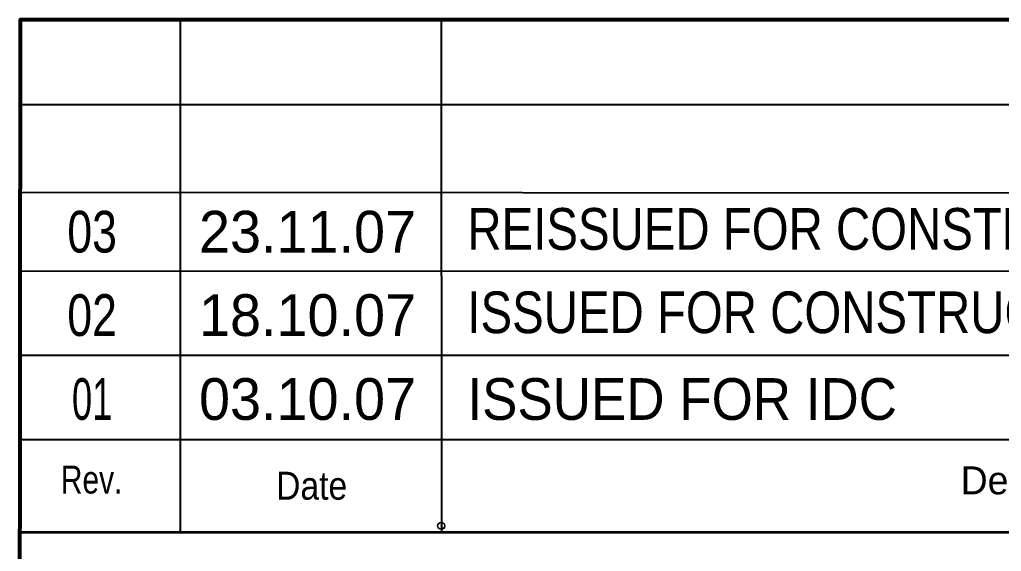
# Model space of a CAD drawing. Header units: millimetres. Extents: x 0 to 841, y 0 to 594.
# Drawn here: x 648.8 to 719.4, y 119.1 to 157.4 of the extents above; entities that cross this region are included whole.
import ezdxf
from ezdxf.enums import TextEntityAlignment as Align

# ---------------------------------------------------------------- set-up
doc = ezdxf.new("R2010")
doc.units = ezdxf.units.MM
doc.header["$PDMODE"] = 32
doc.header["$PDSIZE"] = 0.5
doc.layers.add('1', color=7, linetype='Continuous', lineweight=13)
doc.layers.add('2', color=7, linetype='Continuous')

msp = doc.modelspace()

# ---------------------------------------------------------------- linework, layer by layer
at = {"layer": '1', "lineweight": 25}
for p, q in [((660.347, 157.367), (660.347, 120.464)), ((660.347, 157.367), (660.347, 120.464)), ((679.106, 157.363), (679.143, 120.469)), ((679.106, 157.363), (679.143, 120.469)), ((648.825, 151.274), (829.269, 151.274)), ((648.825, 151.274), (829.269, 151.274)), ((648.827, 144.949), (829.268, 144.852)), ((648.827, 144.949), (829.268, 144.852)), ((648.828, 139.29), (829.27, 139.285)), ((648.828, 139.29), (829.27, 139.285)), ((648.817, 133.231), (829.275, 133.231)), ((648.817, 133.231), (829.275, 133.231)), ((648.813, 127.167), (829.263, 127.167)), ((648.813, 127.167), (829.263, 127.167))]:
    msp.add_line(p, q, dxfattribs=at)
at = {"layer": '1', "lineweight": 35}
msp.add_line((829.257, 120.491), (648.808, 120.475), dxfattribs=at)
msp.add_line((829.257, 120.491), (648.808, 120.475), dxfattribs=at)
msp.add_lwpolyline([(648.784, 84.124), (648.838, 157.37), (829.263, 157.37)], dxfattribs=at)
at = {"layer": '1', "lineweight": 53}
msp.add_lwpolyline([(648.784, 84.124), (648.838, 157.37), (829.263, 157.37)], dxfattribs=at)
at = {"layer": '1'}
for p in [(679.113, 120.967), (679.122, 120.947)]:
    msp.add_point(p, dxfattribs=at)

# ---------------------------------------------------------------- texts
for s, width, p in [('Rev.', 0.8, (651.75, 123.28)), ('Rev.', 0.8, (651.75, 123.28)), ('Date', 0.9, (667.239, 122.84)), ('Date', 0.9, (667.239, 122.84))]:
    msp.add_text(s, height=2.013, dxfattribs=dict(at, width=width)).set_placement(p)
msp.add_text('Description', height=2.013, dxfattribs=at).set_placement((716.495, 123.224))
msp.add_text('Description', height=2.013, dxfattribs=at).set_placement((716.495, 123.224))
at = {"layer": '2'}
for s, width, p in [('03', 0.8, (654, 140.617)), ('02', 0.8, (654, 134.617)), ('01', 0.65, (654, 128.581))]:
    msp.add_text(s, height=3, dxfattribs=dict(at, width=width)).set_placement(p, align=Align.CENTER)
for s, p in [('23.11.07', (669.5, 140.617)), ('18.10.07', (669.5, 134.617)), ('03.10.07', (669.5, 128.581))]:
    msp.add_text(s, height=3, dxfattribs=at).set_placement(p, align=Align.CENTER)
for s, width, p in [('REISSUED FOR CONSTRUCTION', 0.85, (681, 140.818)), ('ISSUED FOR CONSTRUCTION', 0.85, (681, 134.818)), ('ISSUED FOR IDC', 0.95, (681, 128.581))]:
    msp.add_text(s, height=3, dxfattribs=dict(at, width=width)).set_placement(p)

doc.saveas('drawing.dxf')
